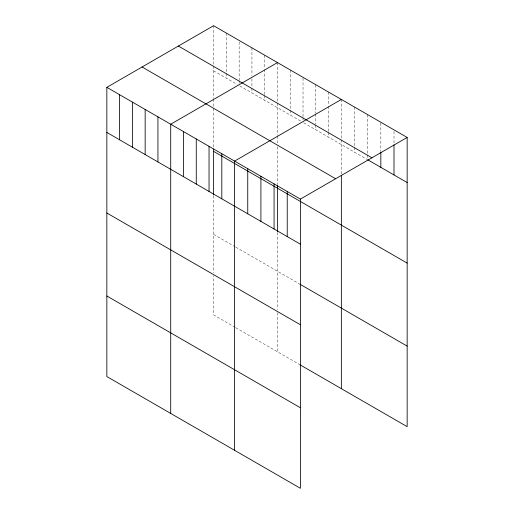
<?xml version="1.0" encoding="UTF-8"?>
<svg xmlns="http://www.w3.org/2000/svg" width="514" height="514" viewBox="0 0 514 514"><rect width="100%" height="100%" fill="white"/><g stroke="black" fill="none" stroke-linecap="round" stroke-linejoin="round"><path stroke-width="0.39" stroke-dasharray="2.57 1.93" d="M213.606 70.803L237.14 84.386M239.826 85.941L301.011 121.265M303.703 122.82L366.983 159.353M213.606 234.352L235.123 246.778M235.791 247.163L298.994 283.651M235.123 327.334L213.606 314.909L213.606 275.78M235.791 327.72L298.994 364.208M394 131.43L394 143.303M380.835 123.039L380.835 151.527M367.677 114.654L367.677 154.213M367.677 155.003L367.677 158.961M354.512 107.053L354.512 146.618M354.512 147.409L354.512 152.157M341.354 99.453L341.354 139.018M341.354 139.808L341.354 174.477M328.581 92.077L328.581 105.531M328.581 106.321L328.581 131.642M328.581 132.432L328.581 137.18M315.802 84.701L315.802 113.189M315.802 113.98L315.802 124.266M315.802 125.056L315.802 129.804M303.029 78.122L303.029 116.89M303.029 117.68L303.029 120.058M290.256 69.955L290.256 109.514M290.256 110.304L290.256 115.052M277.476 62.58L277.476 135.298M277.476 136.062L277.476 142.969M277.476 146.805L277.476 184.397M277.476 232.501L277.476 309.589M277.476 312.66L277.476 351.788M264.704 55.204L264.704 68.651M264.704 69.441L264.704 94.762M264.704 95.553L264.704 100.301M251.931 47.828L251.931 75.519M251.931 78.687L251.931 87.386M251.931 88.183L251.931 92.925M239.158 42.032L239.158 80.011M239.158 80.807L239.158 83.178M226.378 33.076L226.378 72.641M226.378 73.431L226.378 78.179M213.606 25.7L213.606 65.265M213.606 66.055L213.606 98.418M213.606 99.189L213.606 107.625M213.606 108.396L213.606 147.524M213.606 195.622L213.606 272.716"/><path stroke-width="0.77" d="M106.841 87.341L300.394 199.091L300.394 488.3L106.841 376.55L106.841 87.341L213.606 25.7L407.159 137.45L407.159 426.659L299.668 364.599M277.476 62.58L170.712 124.221L170.712 413.429M341.354 99.453L234.583 161.094L234.583 450.303M300.394 199.091L407.159 137.45M178.371 46.042L371.93 157.792M367.677 159.751L407.159 182.547M142.07 67L335.629 178.75M213.606 151.36L407.159 263.104M106.841 132.445L300.394 244.189M299.668 284.043L407.159 346.102M106.841 213.002L300.394 324.745M106.841 295.993L300.394 407.743M394 144.884L394 174.953M380.835 152.317L380.835 167.352M341.354 175.242L341.354 388.661M287.23 191.491L287.23 236.594M277.476 185.168L277.476 231.711M274.071 183.89L274.071 228.993M260.906 176.296L260.906 221.393M247.748 168.695L247.748 213.798M221.81 153.718L221.81 198.822M213.606 149.054L213.606 194.832M209.037 146.342L209.037 191.446M196.264 138.966L196.264 184.07M183.485 131.597L183.485 176.694M157.939 116.845L157.939 161.942M145.16 109.469L145.16 154.566M132.387 102.093L132.387 147.197M119.614 94.717L119.614 139.821"/></g></svg>
